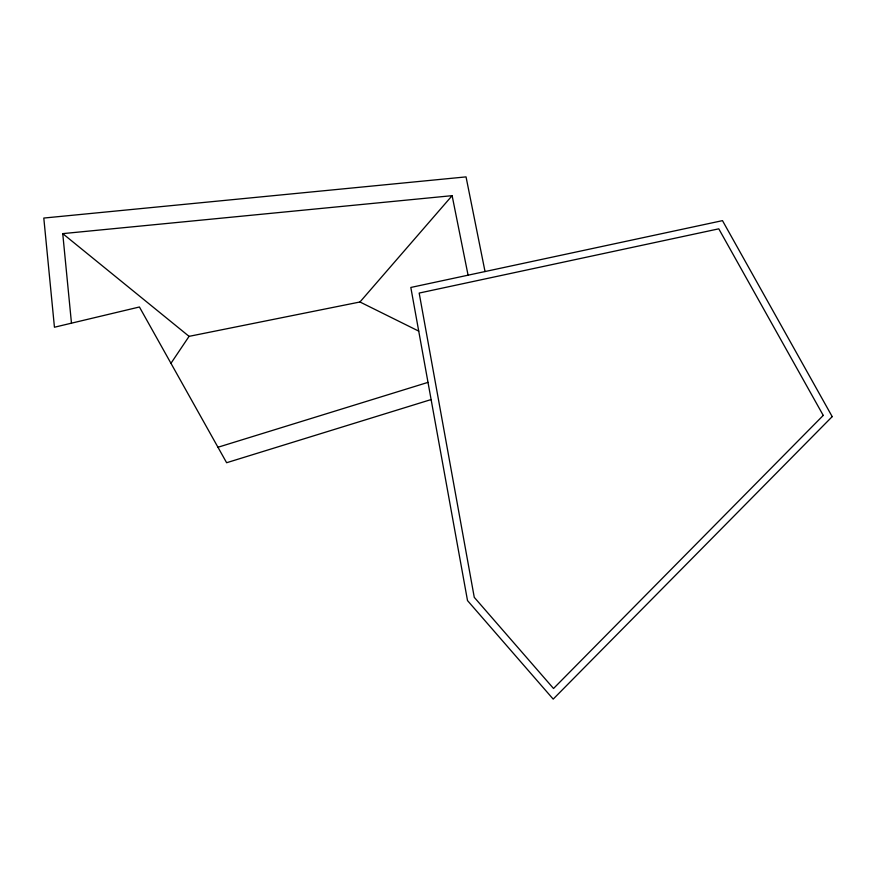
<?xml version="1.0" encoding="UTF-8"?>
<svg xmlns="http://www.w3.org/2000/svg" width="876" height="876" viewBox="0 0 876 876"><rect width="100%" height="100%" fill="white"/><g stroke="black" fill="none" stroke-linecap="round" stroke-linejoin="round"><path stroke-width="1.31" d="M170.962 363.31L189.074 336.351L359.97 301.99L452.125 195.666L468.08 275.184M217.96 447.253L428.003 382.374M431.112 399.565L226.621 462.725L139.426 306.994L54.443 327.23L43.8 218.058L466.043 176.886L485.03 271.549M71.471 323.167L62.743 233.629L452.125 195.666M359.97 301.99L418.728 331.117M62.743 233.629L189.074 336.351M823.243 415.41L553.533 688.492L474.266 597.344L419.177 293.066L718.78 228.833L823.243 415.41M832.2 416.626L553.194 699.114L467.51 600.586L410.822 287.459L722.481 220.642L832.2 416.626"/></g></svg>
